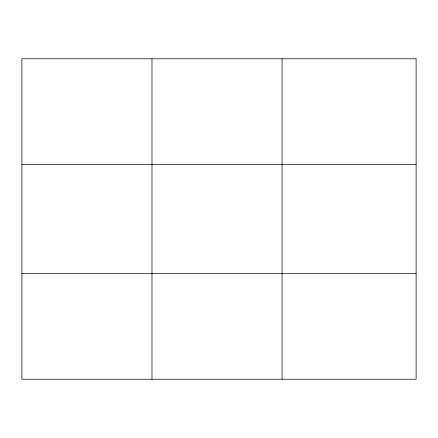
<?xml version="1.0" encoding="UTF-8"?>
<svg xmlns="http://www.w3.org/2000/svg" width="438" height="438" viewBox="0 0 438 438"><rect width="100%" height="100%" fill="white"/><g stroke="black" fill="none" stroke-linecap="round" stroke-linejoin="round"><path stroke-width="0.66" d="M151.986 58.769L151.986 379.231M282.072 58.769L282.072 379.231M21.9 164.524L416.1 164.524M21.9 273.476L416.1 273.476M416.1 58.769L416.1 379.231L21.9 379.231L21.9 58.769L416.1 58.769"/></g></svg>
